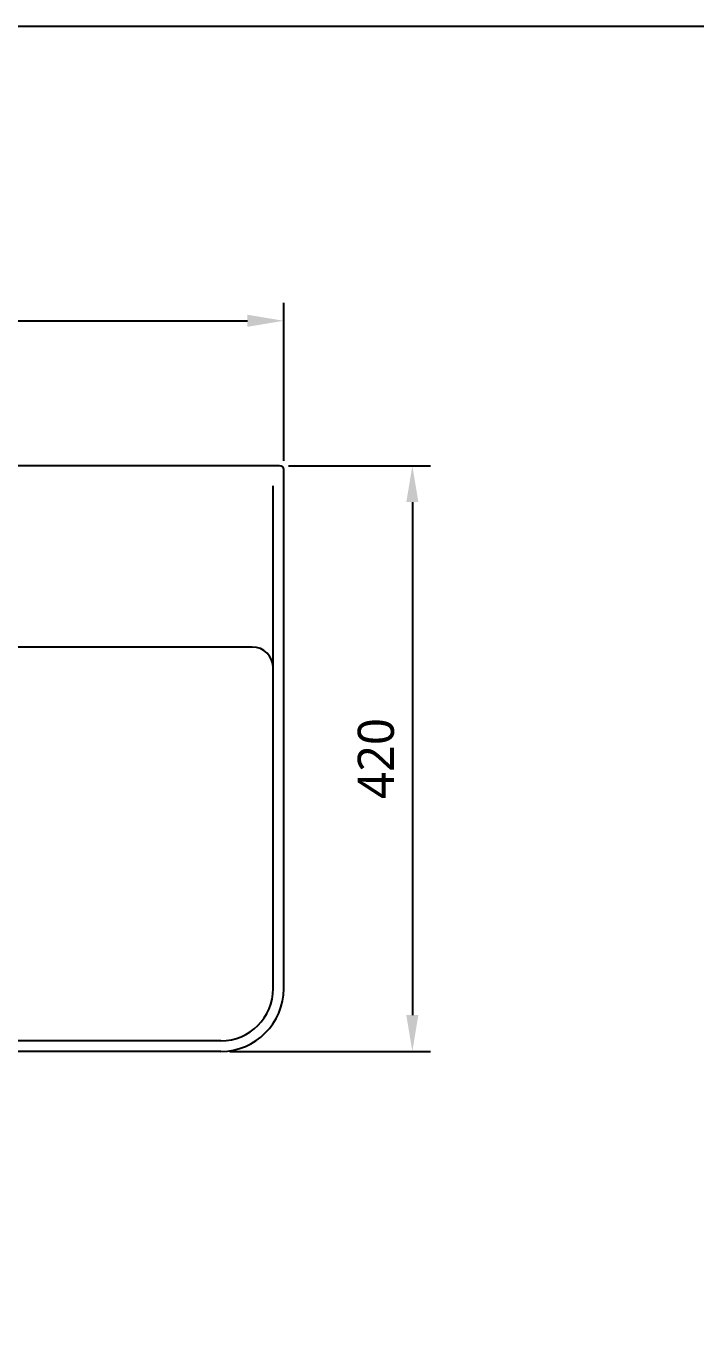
# Model space of a CAD drawing. Extents: x 7158 to 12797, y -4678 to -2578.
# Drawn here: x 8228 to 8708, y -3521 to -2578 of the extents above; entities that cross this region are included whole.
import ezdxf

# ---------------------------------------------------------------- set-up
doc = ezdxf.new("R2010")
doc.units = 0
doc.header["$LTSCALE"] = 20
doc.header["$MEASUREMENT"] = 0
doc.layers.get('0').update_dxf_attribs({"linetype": 'CONTINUOUS'})
doc.layers.get('DEFPOINTS').update_dxf_attribs({"linetype": 'CONTINUOUS'})
doc.layers.add('3', color=3, linetype='CONTINUOUS')
doc.layers.add('5', color=5, linetype='CONTINUOUS')
doc.styles.get("Standard").update_dxf_attribs({"font": 'NanumGothic.ttf'})
doc.dimstyles.get("Standard").update_dxf_attribs({"dimtxt": 2.5, "dimasz": 2, "dimexe": 2, "dimexo": 1, "dimgap": 1.5, "dimtad": 1, "dimdec": 0, "dimlfac": 10, "dimrnd": 0.5, "dimzin": 0, "dimdsep": 46, "dimtxsty": 'Standard', "dimcen": 0, "dimclrt": 2, "dimadec": 0, "dimazin": 0, "dimtfac": 1, "dimtdec": 0, "dimtmove": 0, "dimatfit": 3, "dimfxl": 1, "dimtolj": 1, "dimtzin": 0, "dimarcsym": 0})

# ---------------------------------------------------------------- blocks, each defined once
blk = doc.blocks.new('*D58')
at = {"color": 3, "lineweight": -2, "transparency": 16777216}
for p, q in [((8416.378224398346, -2893.163180721926), (8518.173551783753, -2893.163180721926)), ((8505.173551783753, -2919.163180721926), (8505.173551783753, -3287.163180721927)), ((8374.378224398346, -3313.163180721927), (8518.173551783753, -3313.163180721927))]:
    blk.add_line(p, q, dxfattribs=at)
at = {"color": 3, "transparency": 16777216}
for points in [[(8500.84021845042, -2919.163180721926), (8509.506885117087, -2919.163180721926), (8505.173551783753, -2893.163180721926)], [(8500.84021845042, -3287.163180721927), (8509.506885117087, -3287.163180721927), (8505.173551783753, -3313.163180721927)]]:
    blk.add_solid(points, dxfattribs=at)
at = {"layer": 'DEFPOINTS', "color": 0, "transparency": 16777216}
for p in [(8409.878224398346, -2893.163180721926), (8367.878224398346, -3313.163180721927), (8505.173551783753, -3313.163180721927)]:
    blk.add_point(p, dxfattribs=at)
at = {"color": 2, "transparency": 16777216, "insert": (8479.173551783751, -3103.163180721929), "char_height": 26, "attachment_point": 5, "rotation": 90}
blk.add_mtext('\\A1;420', dxfattribs=at)
blk = doc.blocks.new('*D59')
at = {"color": 3, "lineweight": -2, "transparency": 16777216}
for p, q in [((7862.878224398342, -2889.663180721926), (7862.878224398342, -2776.180422817031)), ((8412.878224398342, -2889.663180721926), (8412.878224398342, -2776.180422817031)), ((7888.878224398342, -2789.180422817031), (8386.878224398342, -2789.180422817031))]:
    blk.add_line(p, q, dxfattribs=at)
at = {"color": 3, "transparency": 16777216}
for points in [[(7888.878224398342, -2784.847089483698), (7888.878224398342, -2793.513756150365), (7862.878224398342, -2789.180422817031)], [(8386.878224398342, -2784.847089483698), (8386.878224398342, -2793.513756150365), (8412.878224398342, -2789.180422817031)]]:
    blk.add_solid(points, dxfattribs=at)
at = {"layer": 'DEFPOINTS', "color": 0, "transparency": 16777216}
for p in [(8412.878224398342, -2789.180422817031), (7862.878224398342, -2896.163180721926), (8412.878224398342, -2896.163180721926)]:
    blk.add_point(p, dxfattribs=at)
at = {"color": 2, "transparency": 16777216, "insert": (8137.878224398342, -2763.180422817031), "char_height": 26, "attachment_point": 5}
blk.add_mtext('\\A1;550', dxfattribs=at)

msp = doc.modelspace()

# ---------------------------------------------------------------- linework, layer by layer
at = {"layer": '3', "color": 7}
for p, q in [((8409.878224398342, -2893.163180721926), (8137.878224398335, -2893.163180721927)), ((8412.878224398342, -3268.163180721926), (8412.878224398342, -2896.163180721926)), ((8390.378224398342, -3023.163180721926), (8165.147025360711, -3023.163180721927)), ((8405.378224398342, -3268.163180721926), (8405.378224398342, -3038.163180721926)), ((8367.878224398342, -3305.663180721926), (8137.878224398328, -3305.663180721924)), ((8367.878224398342, -3313.163180721926), (8137.878224398328, -3313.163180721924))]:
    msp.add_line(p, q, dxfattribs=at)
at = {"layer": '3', "color": 2}
msp.add_line((8405.378224398335, -3038.163180721926), (8405.378224398342, -2907.663180721924), dxfattribs=at)
at = {"layer": '3', "color": 7}
for centre, radius, start, end in [((8409.878224398342, -2896.163180721926), 3, 0, 90), ((8390.378224398342, -3038.163180721926), 15, 0, 90), ((8367.878224398342, -3268.163180721926), 45, 270, 0), ((8367.878224398342, -3268.163180721926), 37.5, 270, 0)]:
    msp.add_arc(centre, radius, start, end, dxfattribs=at)
at = {"layer": '5'}
msp.add_lwpolyline([(7158.399714505147, -2577.940894522555), (10258.39971450515, -2577.940894522555), (10258.39971450515, -4677.940894522555), (7158.399714505147, -4677.940894522555)], close=True, dxfattribs=at)

# ---------------------------------------------------------------- dimensions: what is measured, and where the dimension line sits
dim = msp.add_linear_dim(base=(8412.878224398342, -2789.180422817031), p1=(7862.878224398342, -2896.163180721926), p2=(8412.878224398342, -2896.163180721926), dimstyle='Standard', override={"dimscale": 1.3, "dimtxt": 20, "dimasz": 20, "dimexe": 10, "dimexo": 5, "dimgap": 10, "dimlfac": 1, "dimzin": 8, "dimclrd": 3, "dimclre": 3, "dimfxl": 1.25, "dimarcsym": 1})
dim.commit()
dim.dimension.update_dxf_attribs({"geometry": '*D59', "text_midpoint": (8137.878224398342, -2763.180422817031)})
dim = msp.add_linear_dim(base=(8505.173551783753, -3313.163180721927), p1=(8409.878224398342, -2893.163180721926), p2=(8367.878224398342, -3313.163180721926), angle=90, dimstyle='Standard', override={"dimscale": 1.3, "dimtxt": 20, "dimasz": 20, "dimexe": 10, "dimexo": 5, "dimgap": 10, "dimlfac": 1, "dimzin": 8, "dimclrd": 3, "dimclre": 3, "dimfxl": 1.25, "dimarcsym": 1})
dim.commit()
dim.dimension.update_dxf_attribs({"geometry": '*D58', "text_midpoint": (8479.173551783751, -3103.163180721929)})

doc.saveas('drawing.dxf')
